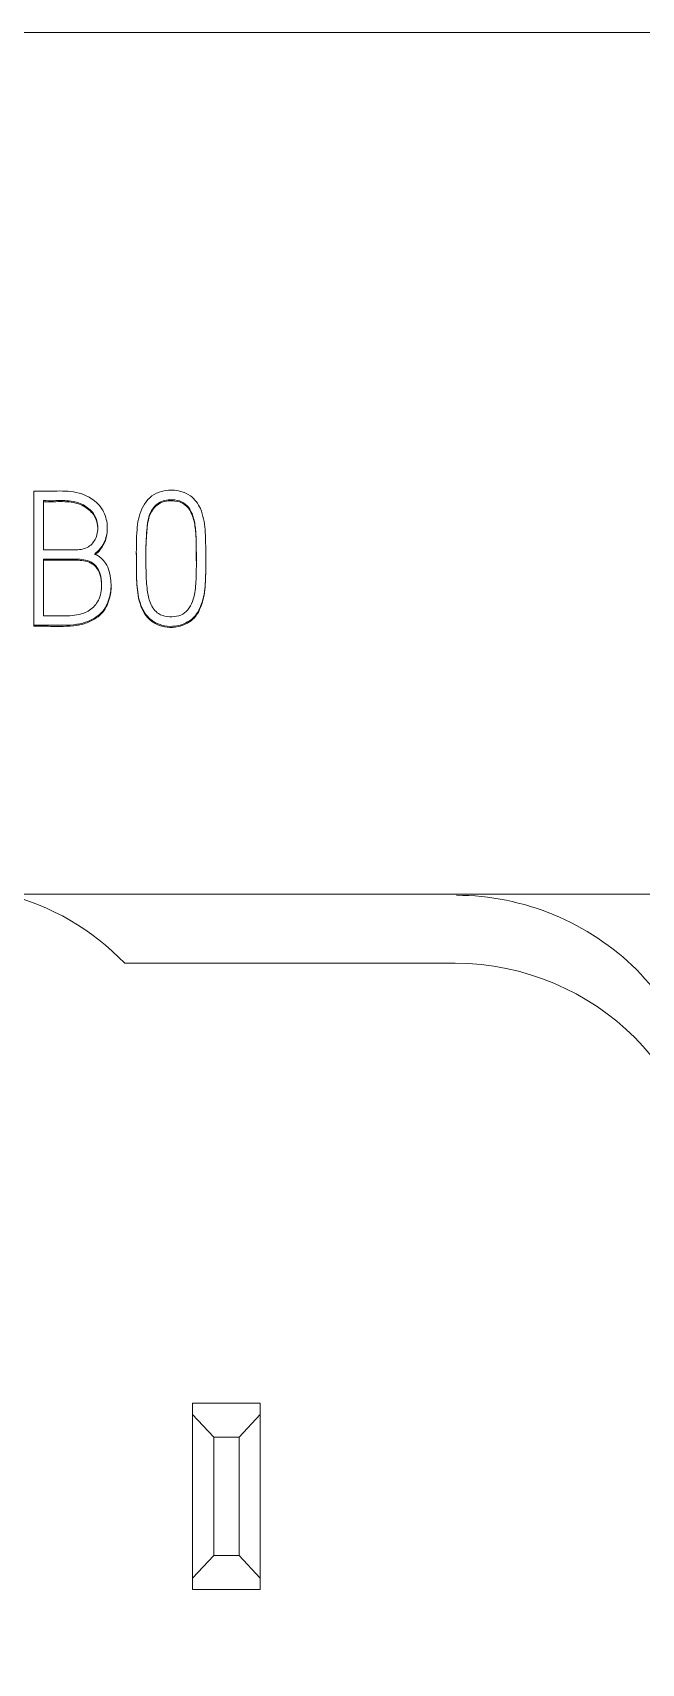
# Model space of a CAD drawing. Header units: millimetres. Extents: x 41350 to 54029, y 25852 to 34717.
# Drawn here: x 46969.63 to 46976.82, y 33548.62 to 33567.9 of the extents above; entities that cross this region are included whole.
import ezdxf

# ---------------------------------------------------------------- set-up
doc = ezdxf.new("R2010")
doc.units = ezdxf.units.MM
doc.set_wipeout_variables(frame=1)
doc.layers.add('! NO PLOT !', color=7, linetype='Continuous', true_color=0xff75dd, plot=False)
doc.layers.add('004-PI-DIN Šina', color=3, linetype='Continuous')
doc.layers.add('SI-ORMAR-Oprema', color=30, linetype='Continuous', lineweight=5)

# ---------------------------------------------------------------- blocks, each defined once
blk = doc.blocks.new('*U554')
at = {"layer": '004-PI-DIN Šina'}
for p, q in [((45.323, 69.85), (-241.3, 69.85)), ((45.323, 69.35), (-241.3, 69.35)), ((45.323, 57.85), (-241.3, 57.85)), ((45.323, 57.789), (-241.3, 57.789)), ((45.323, 52.625), (-241.3, 52.625))]:
    blk.add_line(p, q, dxfattribs=at)
blk = doc.blocks.new('6ES7521-1BL00-0AB0')
blk.add_wipeout([(-17.4, 69.029), (17.4, 69.029), (17.4, -77.971), (-17.4, -77.971)]).dxf.layer = 'SI-ORMAR-Oprema'
blk.add_wipeout([(-17.4, 69.029), (17.4, 69.029), (17.4, -77.971), (-17.4, -77.971)]).dxf.layer = 'SI-ORMAR-Oprema'
at = {"layer": 'SI-ORMAR-Oprema'}
for p, q in [((12.4, 69.029), (-12.4, 69.029)), ((5.026, 62.024), (5.026, 63.609)), ((5.139, 63.497), (5.139, 62.916)), ((5.894, 63.161), (5.894, 63.182)), ((6.237, 62.875), (6.237, 62.863)), ((7.056, 62.832), (7.056, 62.844)), ((5.139, 62.806), (5.139, 62.134)), ((5.939, 62.489), (5.939, 62.502)), ((5.026, 62.024), (5.026, 62.012)), ((12.4, 58.845), (-12.4, 58.845)), ((10, 58.029), (6.1, 58.029)), ((6.9, 52.829), (7.7, 52.829)), ((6.9, 52.695), (6.9, 52.829)), ((7.7, 52.829), (7.7, 52.695)), ((6.9, 50.762), (6.9, 52.695)), ((7.15, 52.429), (6.9, 52.695)), ((7.7, 52.695), (7.45, 52.429)), ((7.7, 52.695), (7.7, 50.762)), ((7.45, 52.429), (7.15, 52.429)), ((7.15, 52.429), (7.15, 51.029)), ((7.45, 51.029), (7.45, 52.429)), ((6.9, 50.762), (7.15, 51.029)), ((7.15, 51.029), (7.45, 51.029)), ((7.45, 51.029), (7.7, 50.762)), ((6.9, 50.629), (6.9, 50.762)), ((7.7, 50.762), (7.7, 50.629)), ((7.7, 50.629), (6.9, 50.629))]:
    blk.add_line(p, q, dxfattribs=at)
for centre, radius, start, end in [((4, 56.029), 2.9, 43.6028, 76.247), ((10, 55.029), 3, 0, 90)]:
    blk.add_arc(centre, radius, start, end, dxfattribs=at)
for points, knots in [([(5.026, 63.609), (5.085, 63.61), (5.231, 63.607), (5.464, 63.62), (5.699, 63.548), (5.854, 63.393), (5.904, 63.213), (5.886, 63.051), (5.823, 62.936), (5.771, 62.888), (5.747, 62.87)], [0, 0, 0, 0, 0.121799, 0.300471, 0.478612, 0.608153, 0.736749, 0.853072, 0.938599, 1, 1, 1, 1]), ([(6.567, 63.614), (6.525, 63.606), (6.401, 63.565), (6.267, 63.373), (6.234, 63.076), (6.238, 62.779), (6.238, 62.524), (6.267, 62.314), (6.328, 62.149), (6.509, 62.015), (6.712, 61.996), (6.915, 62.091), (7.025, 62.285), (7.057, 62.518), (7.056, 62.773), (7.057, 63.027), (7.045, 63.24), (6.993, 63.425), (6.901, 63.551), (6.741, 63.623), (6.631, 63.625), (6.567, 63.614)], [0, 0, 0, 0, 0.03125, 0.09375, 0.15625, 0.25, 0.3125, 0.34375, 0.40625, 0.4375, 0.5, 0.546875, 0.59375, 0.65625, 0.71875, 0.78125, 0.84375, 0.875, 0.921875, 0.953125, 1, 1, 1, 1]), ([(5.139, 62.916), (5.187, 62.916), (5.273, 62.916), (5.402, 62.917), (5.532, 62.911), (5.676, 62.934), (5.774, 63.058), (5.79, 63.201), (5.746, 63.344), (5.631, 63.449), (5.457, 63.504), (5.289, 63.495), (5.179, 63.497), (5.139, 63.497)], [0, 0, 0, 0, 0.089881, 0.159215, 0.241238, 0.333496, 0.41712, 0.515535, 0.593949, 0.688978, 0.794399, 0.924872, 1, 1, 1, 1]), ([(5.781, 63.16), (5.781, 63.173), (5.778, 63.228), (5.746, 63.331), (5.631, 63.436), (5.457, 63.491), (5.289, 63.483), (5.179, 63.485), (5.139, 63.484)], [0, 0, 0, 0, 0.046506, 0.200835, 0.387866, 0.595348, 0.852137, 1, 1, 1, 1]), ([(6.793, 63.473), (6.763, 63.491), (6.675, 63.514), (6.529, 63.506), (6.387, 63.372), (6.361, 63.173), (6.348, 62.967), (6.351, 62.789), (6.351, 62.614), (6.36, 62.456), (6.393, 62.283), (6.477, 62.158), (6.637, 62.113), (6.829, 62.14), (6.93, 62.361), (6.946, 62.598), (6.946, 62.847), (6.944, 63.074), (6.928, 63.25), (6.885, 63.385), (6.823, 63.454), (6.793, 63.473)], [0, 0, 0, 0, 0.03125, 0.078125, 0.125, 0.1875, 0.25, 0.3125, 0.34375, 0.40625, 0.453125, 0.5, 0.53125, 0.59375, 0.65625, 0.71875, 0.8125, 0.875, 0.921875, 0.96875, 1, 1, 1, 1]), ([(6.793, 63.46), (6.763, 63.479), (6.675, 63.501), (6.529, 63.494), (6.387, 63.359), (6.361, 63.161), (6.351, 62.997), (6.35, 62.9), (6.35, 62.873)], [0, 0, 0, 0, 0.114194, 0.285486, 0.456777, 0.685166, 0.913555, 1, 1, 1, 1]), ([(6.945, 62.786), (6.945, 62.814), (6.945, 62.912), (6.944, 63.061), (6.928, 63.237), (6.885, 63.373), (6.823, 63.442), (6.793, 63.46)], [0, 0, 0, 0, 0.115044, 0.410029, 0.631268, 0.852507, 1, 1, 1, 1]), ([(5.894, 63.163), (5.894, 63.117), (5.881, 63.029), (5.823, 62.924), (5.771, 62.875), (5.747, 62.857)], [0, 0, 0, 0, 0.39415, 0.746816, 1, 1, 1, 1]), ([(5.747, 62.87), (5.801, 62.84), (5.899, 62.758), (5.946, 62.561), (5.933, 62.363), (5.854, 62.176), (5.694, 62.073), (5.529, 62.029), (5.369, 62.023), (5.2, 62.025), (5.084, 62.024), (5.026, 62.024)], [0, 0, 0, 0, 0.103943, 0.238103, 0.352261, 0.47238, 0.599265, 0.688206, 0.785795, 0.892897, 1, 1, 1, 1]), ([(6.237, 62.863), (6.237, 62.816), (6.238, 62.685), (6.238, 62.511), (6.267, 62.301), (6.328, 62.136), (6.509, 62.002), (6.712, 61.984), (6.915, 62.078), (7.025, 62.272), (7.057, 62.505), (7.056, 62.699), (7.056, 62.808), (7.056, 62.832)], [0, 0, 0, 0, 0.065476, 0.18556, 0.245602, 0.365686, 0.425728, 0.545812, 0.635875, 0.725938, 0.846022, 0.966106, 1, 1, 1, 1]), ([(5.139, 62.134), (5.178, 62.134), (5.282, 62.135), (5.423, 62.133), (5.575, 62.149), (5.71, 62.203), (5.819, 62.345), (5.831, 62.515), (5.809, 62.677), (5.696, 62.797), (5.519, 62.809), (5.334, 62.805), (5.204, 62.806), (5.139, 62.806)], [0, 0, 0, 0, 0.066156, 0.175169, 0.23737, 0.32413, 0.412445, 0.52466, 0.605148, 0.683631, 0.78156, 0.89078, 1, 1, 1, 1]), ([(5.825, 62.486), (5.825, 62.498), (5.823, 62.558), (5.809, 62.664), (5.696, 62.784), (5.519, 62.796), (5.334, 62.792), (5.204, 62.793), (5.139, 62.793)], [0, 0, 0, 0, 0.039686, 0.202294, 0.36085, 0.558693, 0.779347, 1, 1, 1, 1]), ([(5.939, 62.491), (5.939, 62.445), (5.927, 62.335), (5.854, 62.164), (5.694, 62.06), (5.529, 62.016), (5.369, 62.01), (5.2, 62.012), (5.084, 62.012), (5.026, 62.012)], [0, 0, 0, 0, 0.115677, 0.279669, 0.452899, 0.574324, 0.707557, 0.853779, 1, 1, 1, 1]), ([(12.885, 56.709), (12.857, 56.8), (12.691, 57.261), (12.198, 58.011), (11.195, 58.672), (10.411, 58.833), (10.017, 58.833), (10.017, 58.833), (10.017, 58.833)], [0, 0, 0, 0, 0.074899, 0.383266, 0.691633, 1, 1, 1, 1, 1, 1])]:
    blk.add_open_spline(points, degree=3, knots=knots, dxfattribs=at)

msp = doc.modelspace()

# ---------------------------------------------------------------- block references
at = {"layer": '! NO PLOT !'}
msp.add_blockref('*U554', (47115.697, 33496.678), dxfattribs=at)

# ---------------------------------------------------------------- next in the draw order: block references
msp.add_blockref('6ES7521-1BL00-0AB0', (46964.62, 33498.868), dxfattribs=at)

doc.saveas('drawing.dxf')
